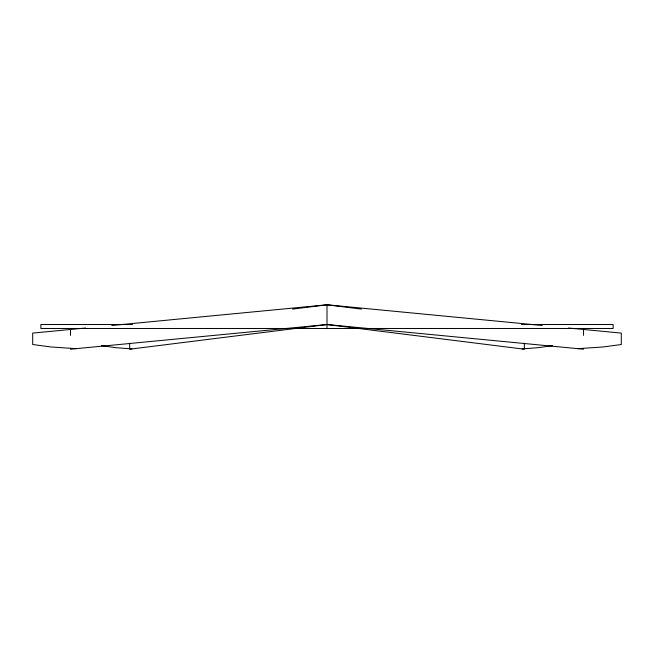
<?xml version="1.0" encoding="UTF-8"?>
<svg xmlns="http://www.w3.org/2000/svg" width="654" height="654" viewBox="0 0 654 654"><rect width="100%" height="100%" fill="white"/><g stroke="black" fill="none" stroke-linecap="round" stroke-linejoin="round"><path stroke-width="0.98" d="M552.475 345.639L538.348 347.658L522.056 348.917M292.591 309.097L327 304.797L542.141 325.488M85.674 328.006L32.7 333.099L32.7 344.519L50.775 346.955L76.068 348.664M111.859 325.488L327 304.797L361.409 309.097M70.46 349.203L327 324.531L583.54 349.203M577.932 348.664L603.225 346.955L621.3 344.519L621.3 333.099L568.326 328.006M132.509 324.531L40.859 324.531L40.859 328.48L613.141 328.48L613.141 324.531L521.491 324.531M324.964 324.531L329.036 324.531M131.945 348.917L115.652 347.658L101.525 345.639M583.54 329.469L583.54 335.388M524.336 343.276L524.336 349.203L327 324.531L129.664 349.203L129.664 343.276M327 304.797L327 328.48M70.46 329.469L70.46 335.388"/></g></svg>
